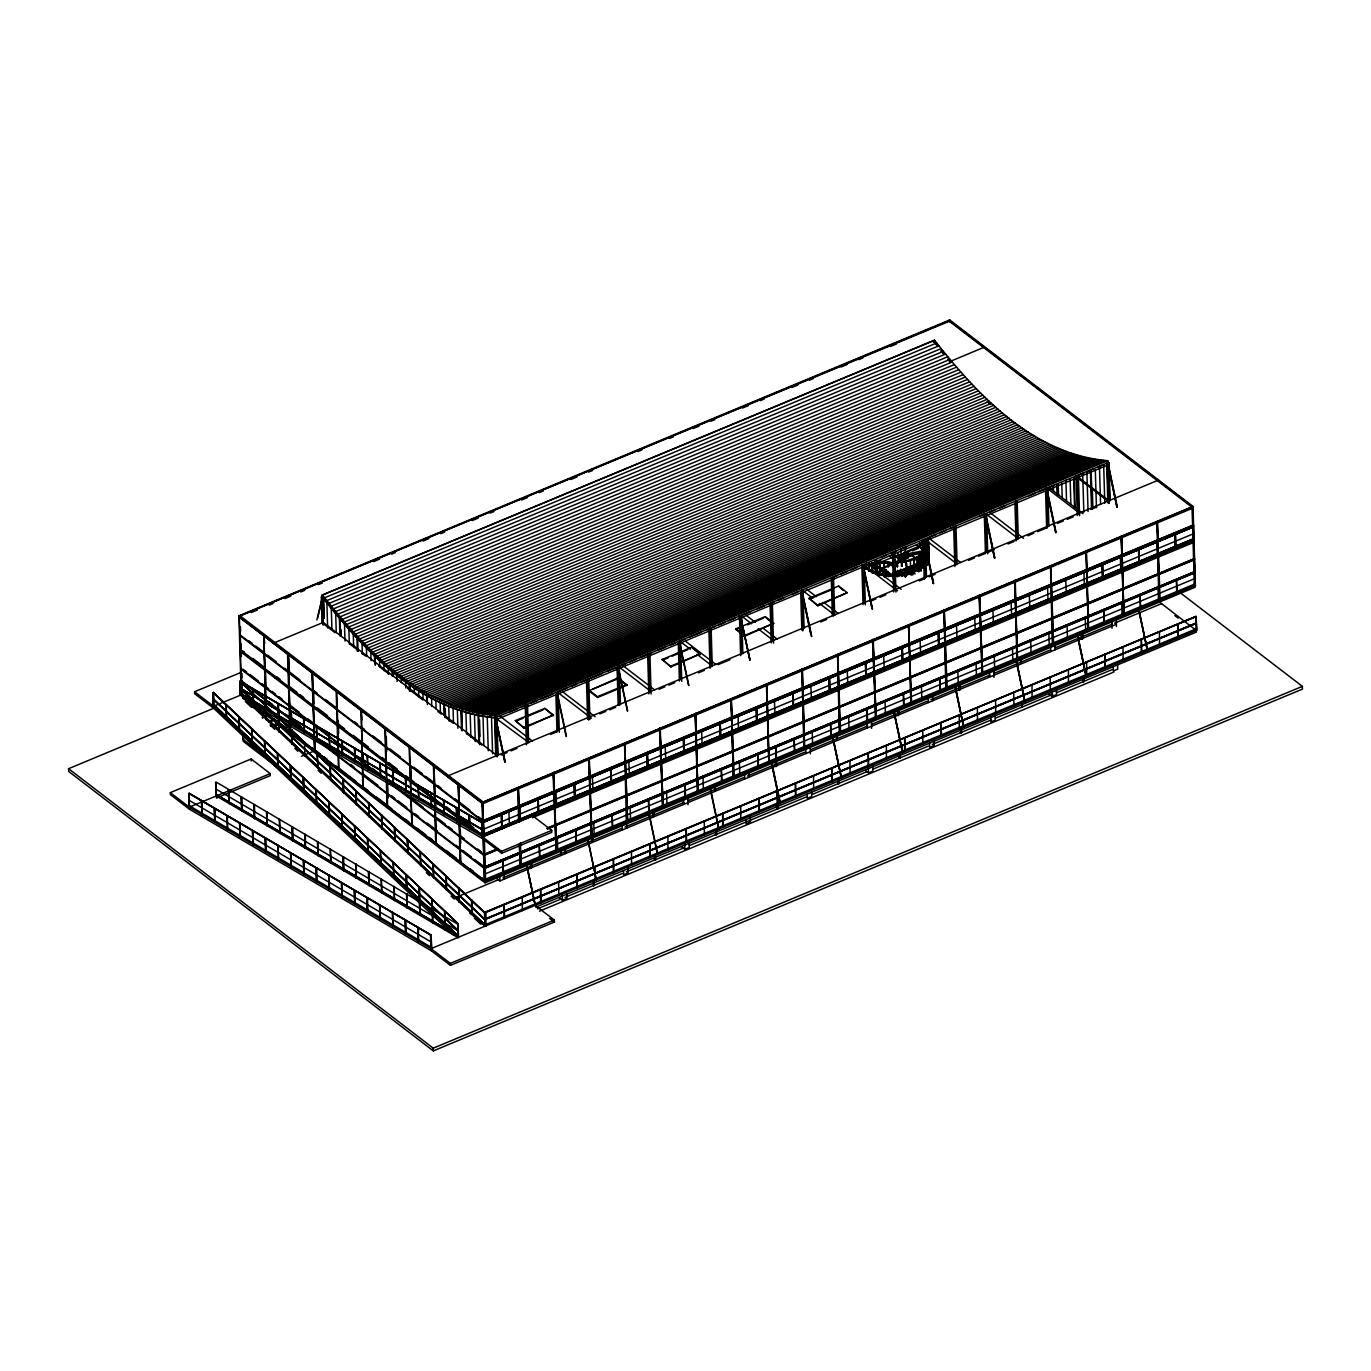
<?xml version="1.0" encoding="UTF-8"?>
<svg xmlns="http://www.w3.org/2000/svg" width="1371" height="1371" viewBox="0 0 1371 1371"><rect width="100%" height="100%" fill="white"/><g stroke="black" fill="none" stroke-linecap="round" stroke-linejoin="round"><path stroke-width="1.5" d="M924.791 541.716L925.819 558.922M925.202 545.058L924.774 542.059M239.925 672.87L194.596 691.738L213.705 706.373L458.531 937.558L458.12 923.848L213.122 692.578L457.948 923.574L213.499 692.424L213.345 706.339L243.267 694.069M213.345 706.339L213.499 692.424M458.154 930.429L213.705 699.279L458.154 930.806L215.967 789.079M213.465 705.122L458.325 936.153L216.155 794.82L458.291 936.136L213.859 704.625M485.094 926.316L240.645 695.166L482.798 836.67L482.386 822.96L240.062 681.37L484.854 912.709L239.856 681.438L240.576 695.371L240.285 681.25L482.181 822.669L240.028 681.336L484.494 912.863L485.026 926.522L484.751 912.418M239.856 681.438L240.268 695.131M240.233 688.55L485.06 919.564L240.233 688.191L482.386 829.506L240.645 688.431M482.592 835.265L240.388 693.537L484.854 925.065L240.388 693.537L482.541 834.87L240.748 693.383M457.554 924.071L216.121 782.07L216.429 798.042M484.7 919.718L240.628 688.053M905.7 576.9L905.357 572.821L897.285 575.666M899.667 561.442L899.753 561.682M925.596 564.372L926.128 558.802M870.516 564.321L884.004 562.504L892.144 563.173M892.727 567.028L892.658 562.59L888.202 562.418L893.035 562.933L893.155 566.84M892.418 566.789L892.692 562.59M893.001 575.049L880.011 573.318L868.871 569.359L872.179 571.399L863.627 565.709L866.369 567.663M893.018 575.426L884.089 574.38L893.018 574.792M927.79 546.344L928.681 543.447L925.562 551.245L920.369 555.495L923.386 553.541L928.218 546.001L926.745 548.794M929.058 556.043L928.441 550.302L927.379 555.324L920.575 562.333L927.379 555.701L928.767 547.783L928.441 550.679M928.15 558.545L929.041 555.649L927.55 561.047L925.494 563.361L928.578 558.203L927.104 560.996M928.87 557.346L925.751 564.715M316.89 619.983L321.722 599.504M317.592 618.184L321.705 601.68M870.431 564.783L884.004 562.504L892.144 563.892M879.668 568.194L884.038 568.776L868.7 564.355M872.316 565.846L884.055 569.154L875.675 567.08M884.141 576.146L883.712 562.179L888.237 562.418L879.205 561.407L892.315 562.881M926.95 555.649L927.978 552.804M884.432 576.694L883.832 561.921L879.479 561.356L879.925 575.34L879.205 561.407M879.925 575.34L879.651 561.116L875.486 560.242L879.942 561.459M879.856 573.558L884.244 574.518L872.47 571.21M880.028 573.695L875.829 572.427M926.745 548.4L924.979 551.673M925.339 558.014L926.95 555.255M919.324 561.973L923.06 557.706L918.776 563.944L912.778 569.085L897.491 576.368L879.976 575.135L872.35 572.598L863.85 566.943M922.563 557.637L912.778 569.085L905.511 573.284L897.217 575.683M922.872 567.611L922.889 557.706L918.69 563.584L919.016 571.536M875.503 560.602L879.685 561.493M875.915 567.234L871.99 565.657M876.069 572.581L872.145 571.022M923.386 567.645L923.009 553.027L925.134 550.782L917.079 557.243L917.799 571.176L917.302 556.986L923.009 553.027L923.797 561.133M927.104 560.602L920.729 567.32L914.44 571.039L906.248 573.712L914.423 571.433L923.763 565.726M916.788 564.681L912.418 568.879M923.608 566.977L910.498 574.021L897.371 576.077L912.589 568.742L918.244 563.447L918.484 571.501M875.469 560.225L875.949 574.209L875.298 562.247M923.214 559.865L917.473 563.841L906.077 567.988M920.729 567.697L925.511 562.984M869.18 569.548L863.61 565.332M920.575 562.333L917.507 564.218L920.935 562.11M917.645 569.582L921.089 567.457M868.854 569.342L864.004 565.195M894.166 562.538L905.905 561.133L917.302 556.986L913.583 558.905L914.286 572.838L913.583 558.905M917.49 564.218L914.029 565.863L917.799 564.012M917.97 569.376L914.2 571.21M242.307 688.328L241.759 694.994L239.308 615.699L949.315 320.129L949.572 321.859M241.039 688.242L238.897 616.127L239.891 615.648L483.003 801.966L482.026 802.446L482.661 823.663M482.438 802.652L1193.284 506.979L1192.29 507.459L949.178 321.14L949.88 320.094L1193.01 506.413L1195.358 585.623M239.325 616.333L949.743 320.471M483.038 802.721L239.171 616.71L240.165 616.23L239.308 615.699M949.178 321.14L949.88 320.094M238.897 616.127L949.76 321.088L949.315 320.129M251.407 612.494L257.32 610.044M269.162 605.108L273.103 603.463M284.928 598.544L290.841 596.077M300.712 591.981L304.653 590.335M318.466 584.594L322.408 582.949M373.683 561.596L379.596 559.128M391.438 554.21L395.379 552.564M422.988 541.065L428.9 538.614M440.742 533.679L444.684 532.034M472.292 520.552L478.205 518.084M490.047 513.165L493.988 511.52M521.597 500.021L527.509 497.553M539.351 492.635L543.293 490.989M570.902 479.49L576.814 477.039M588.656 472.104L592.598 470.459M637.961 451.573L641.902 449.945M669.511 438.446L673.452 436.801M693.178 428.592L699.09 426.124M710.932 421.205L714.874 419.56M742.482 408.061L748.395 405.61M760.237 400.675L764.178 399.03M791.787 387.547L797.716 385.08M809.541 380.144L813.483 378.516M841.091 367.017L847.021 364.549M858.846 359.63L862.787 357.985M890.396 346.486L896.326 344.035M322.408 594.928C365.8 650.3 421.36 709.15 495.702 715.508L495.771 717.753C421.428 711.395 365.868 652.545 322.476 597.173L322.408 594.928L934.491 340.128C977.866 395.499 1033.426 454.349 1107.768 460.707L1107.837 462.952M322.082 622.314L321.328 597.088L322.682 596.522M933.394 342.287L934.748 341.722M322.545 622.348L322.596 596.779M323.162 597.225L322.442 597.687M324.619 597.79L936.684 342.99M239.702 634.636L482.832 820.955L1193.558 525.093M1193.421 540.088L483.295 836.653L240.182 650.334L240.182 635.904M240.062 636.315L240.182 650.334M326.829 600.618L938.895 345.818M329.023 603.411L941.106 348.611M331.234 606.171L943.299 351.37M265.426 708.996L263.952 634.465L264.723 643.342M263.215 634.773L264.466 634.859M333.427 608.878L945.51 354.078M240.165 649.785L244.295 651.893M335.638 611.569L947.704 356.768M337.832 614.225L949.897 359.425M323.573 622.28L274.269 642.793L274.303 644.044M950.737 361.19L984.258 347.223M340.042 616.847L952.108 362.047M339.425 619.041L340.779 619.144L339.425 619.041L339.922 635.801M342.236 619.435L954.302 364.635M344.429 621.988L956.495 367.188M383.537 778.471L240.73 669.014L241.45 667.968M346.623 624.508L958.689 369.707M348.817 626.993L960.882 372.192M287.533 653.401L288.784 653.487L287.533 653.401L289.864 731.874L291.115 731.96M351.01 629.443L963.076 374.643M353.204 631.86L965.27 377.059M241.502 695.183L241.519 680.736L242.239 694.874M213.105 692.921L213.773 708.361L453.578 935.125M241.827 680.976L315.896 738.678M355.397 634.242L967.463 379.441M241.844 681.798L312.519 736.827M357.591 636.59L969.657 381.789M356.974 638.766L358.345 638.869L356.974 638.766L357.351 651.294M359.785 638.886L971.85 384.086M361.978 641.165L974.044 386.365M252.59 688.876L253.446 707.539L253.327 688.928M242.221 694.12L241.759 694.994M364.155 643.41L976.221 388.61M1180.242 592.769L1302.364 686.357L1302.45 689.099L433.305 1050.906L68.636 771.427L68.55 768.703L214.716 707.847M366.348 645.621L978.414 390.821M225.804 704.814L226.506 718.747M368.525 647.798L980.608 392.997M311.834 672.03L313.102 672.133L311.834 672.03L314.696 750.897L315.107 739.98M370.718 649.94L982.784 395.139M265.323 696.331L266.3 719.689L266.043 696.382M372.895 652.048L984.961 397.247M375.088 654.121L987.154 399.321M374.472 656.315L375.825 656.418L374.472 656.315L374.66 662.57M377.265 656.161L989.331 401.36M379.441 658.166L991.507 403.365M238.674 716.982L239.377 730.914L239.394 717.033M381.618 660.137L993.701 405.336M278.039 703.769L279.17 731.857L278.039 703.769L278.759 717.701M383.811 662.073L995.877 407.273M385.988 663.975L998.054 409.175M262.375 717.29L268.288 714.822M262.375 717.667L268.545 715.028M262.649 717.873L268.562 715.405M388.164 665.843L1000.23 411.043M390.341 667.677L1002.407 412.877M336.152 690.658L337.403 690.761L336.152 690.658L338.483 769.131L339.734 769.217L338.483 769.131M290.772 711.223L291.475 725.156L291.509 711.275M392.517 669.459L1004.583 414.659M268.493 721.677L274.406 719.209M251.527 729.149L252.247 743.082L252.264 729.201M268.51 722.054L274.423 719.586M268.767 722.26L272.709 720.615M392.02 675.834L392.689 671.327L393.374 675.937M393.254 671.756L391.9 671.653M394.677 671.224L1006.76 416.424M396.853 672.955L1008.919 418.155M270.618 726.219L278.519 722.928M272.863 725.585L278.776 723.134M272.606 725.773L278.519 723.305M272.863 725.962L278.776 723.511M242.821 739.466L242.65 733.588M272.778 727.178L278.69 724.711M399.03 674.652L1011.095 419.852M401.206 676.314L1013.272 421.514M303.488 718.661L304.208 732.594L304.225 718.712M403.365 677.942L1015.431 423.142M405.542 679.536L1017.608 424.736M407.701 681.096L1019.767 426.295M264.397 741.3L265.1 755.25M291.32 730.092L292.04 744.025L292.057 730.143M409.878 682.621L1021.943 427.821M409.261 684.815L410.615 684.917L409.261 684.815L409.449 691.104M412.037 684.112L1024.103 429.312M316.221 726.116L316.924 740.049M414.196 685.569L1026.262 430.768M364.052 787.862L362.801 787.759L361.207 708.996L362.03 719.998M361.721 709.39L360.47 709.287M416.373 686.991L1028.439 432.191M418.532 688.379L1030.598 433.579M526.447 863.901L535.238 905.511L554.381 920.061L554.432 922.049L450.391 965.373L431.282 950.737L189.489 809.25L170.398 794.614L170.33 792.627L251.133 758.986L270.224 773.621L270.293 775.626L217.081 797.768M420.691 689.733L1032.757 434.933M422.851 691.053L1034.916 436.252M277.268 753.467L277.97 767.4M304.619 742.088L304.91 756.192M425.01 692.338L1037.076 437.538M328.937 733.554L329.657 747.486M427.169 693.589L1039.235 438.789M430.991 934.765L431.591 948.766L431.18 935.073L189.198 793.278L431.025 935.159L188.821 793.432L189.369 807.468L189.095 793.346L189.489 809.25M426.552 695.783L427.906 695.885L426.552 695.783L426.741 702.106M429.329 694.806L1041.394 440.005M431.488 695.988L1043.554 441.188M433.63 697.136L1045.713 442.336M189.027 800.287L431.231 942.014M435.789 698.25L1047.855 443.45M314.165 750.503L315.433 750.588M301.431 756.329L315.399 750.503M437.949 699.33L1050.015 444.53M341.67 741.008L342.39 754.941L342.407 741.06M440.091 700.375L1052.157 445.575M189.181 805.651L431.385 947.361M201.383 800.972L202.103 814.905L202.12 801.041M228.323 789.765L229.026 803.697M442.25 701.386L1054.316 446.586M189.078 807.228L270.224 773.621M290.121 765.635L290.841 779.568L290.858 765.686M317.061 754.427L317.764 768.36M317.369 754.667L318.192 768.188M444.393 702.363L1056.458 447.563M384.771 727.932L386.039 728.018L384.771 727.932L387.102 806.388L388.37 806.491L387.102 806.388M443.793 704.54L445.147 704.643L443.793 704.54L444.101 715.165M446.552 703.306L1058.618 448.506M448.694 704.214L1060.76 449.414M450.836 705.088L1062.919 450.288M452.996 705.928L1065.061 451.128M354.404 748.446L355.106 762.379L355.123 748.497M455.138 706.733L1067.204 451.933M214.116 808.427L214.819 822.36L214.853 808.479M241.039 797.219L241.759 811.152L241.776 797.271M457.28 707.487L1069.346 452.687M459.422 708.224L1071.488 453.424M461.564 708.927L1073.63 454.127M463.706 709.595L1075.772 454.795M460.947 711.121L462.318 711.223L460.947 711.121L461.53 730.383M302.991 777.803L303.711 791.735L303.728 777.854M329.931 766.595L330.634 780.527M465.849 710.229L1077.914 455.429M467.991 710.829L1080.057 456.029M470.116 711.395L1082.199 456.594M367.12 755.901L367.839 769.834M472.258 711.926L1084.324 457.126M474.4 712.423L1086.466 457.623M226.849 815.865L227.552 829.798M253.772 804.657L254.492 818.59L254.509 804.708M476.525 712.886L1088.591 458.085M478.668 713.314L1090.733 458.514M480.793 713.708L1092.858 458.908M478.051 715.508L479.404 715.611L478.051 715.508L478.856 742.516M482.935 714.068L1095.001 459.268M485.06 714.394L1097.126 459.593M409.089 746.561L410.34 746.647L409.089 746.561L411.934 825.428L412.363 814.511M487.185 714.685L1099.268 459.885M489.327 714.942L1101.393 460.142M491.452 715.165L1103.518 460.365M493.577 715.354L1105.643 460.553M315.861 789.97L316.564 803.903M342.784 778.762L343.504 792.695L343.521 778.814M379.853 763.339L380.555 777.271M496.216 755.49L494.948 716.039L1107.768 460.707M239.565 823.32L240.285 837.253M266.505 812.112L267.208 826.045M495.736 755.455L494.623 717.667L495.959 717.119L496.919 717.838L498.033 755.627M1106.688 462.867L1108.985 463.038L1110.116 500.826M494.948 716.039L496.508 717.239L1108.591 462.438L1108.659 464.683L496.576 719.484M509.584 712.012L517.484 708.721M521.443 707.076L527.355 704.608M531.314 702.963L537.226 700.495M541.185 698.85L553.027 693.915M558.957 691.464L566.84 688.173M570.799 686.528L576.711 684.06M580.67 682.415L586.582 679.947M590.541 678.302L602.383 673.367M608.313 670.899L616.213 667.626M620.155 665.98L626.084 663.513M630.026 661.867L635.955 659.4M639.897 657.754L651.739 652.819M657.669 650.351L665.569 647.078M669.511 645.433L675.44 642.965M679.382 641.32L685.311 638.852M689.253 637.207L701.112 632.271M707.025 629.803L714.925 626.53M718.884 624.885L724.796 622.417M728.755 620.772L734.667 618.304M738.626 616.659L750.468 611.723M756.398 609.255L764.281 605.982M768.24 604.337L774.152 601.869M778.111 600.224L784.041 597.756M791.924 594.466L797.853 591.998M831.426 578.031L837.338 575.563M841.297 573.918L847.209 571.45M851.168 569.805L857.081 567.337M880.782 557.483L886.694 555.015M890.653 553.37L896.565 550.902M900.524 549.257L906.454 546.789M930.138 536.935L936.067 534.467M940.009 532.822L945.939 530.354M949.88 528.709L955.81 526.241M979.494 516.387L985.423 513.919M989.365 512.274L995.295 509.806M999.236 508.161L1005.166 505.693M1028.867 495.839L1034.779 493.371M1038.738 491.726L1044.651 489.258M1048.609 487.613L1054.522 485.145M1078.223 475.291L1084.135 472.824M1088.094 471.178L1094.024 468.711M1097.965 467.065L1103.895 464.598M526.91 741.163L495.085 717.701L496.456 717.804M740.357 616.247L750.074 659.879M862.976 565.349L872.196 609.05L863.216 567.371M496.919 717.838L494.623 717.667M525.213 704.934L527.527 705.105L528.64 742.893M589.907 719.501L588.725 679.622L587.388 680.187L588.57 720.066M620.446 704.66L619.332 666.889L617.978 667.437L619.109 705.225M647.626 653.967L649.94 654.138L651.122 694.034M712.269 666.443L711.138 628.655L709.801 629.22L710.915 667.009M739.449 615.75L741.745 615.922L742.859 653.71M804.074 628.226L802.96 590.438L801.607 591.004L802.789 630.883M861.862 564.783L864.158 564.955L865.341 604.851M953.668 526.567L955.964 526.738L957.095 564.526M985.458 553.713L984.275 513.834L986.572 514.005L987.754 553.884M1018.293 539.043L1017.179 501.255L1015.825 501.82L1016.956 539.608M1045.473 488.35L1047.787 488.522L1048.901 526.31M1076.081 475.617L1078.377 475.788L1079.56 515.667M1108.985 463.038L1107.648 463.604L1108.831 503.483M928.698 541.151L929.247 557.363M876.703 571.09L876.772 563.138L877.286 573.078M871.648 565.966L899.29 554.467M903.232 552.821L919.033 546.241M865.855 569.016L865.735 565.109M922.169 545.572L922.049 541.665M920.01 542.556L920.112 547.612L923.951 551.605L898.691 556.54L898.656 555.546L920.352 546.635L920.232 542.727M883.832 576.54L883.849 562.041L884.209 576.54M884.106 562.71L892.264 563.464M898.691 556.54L908.425 552.479M912.332 550.868L918.159 548.434M887.928 566.617L888.254 562.521L888.665 566.669M868.7 570.919L868.529 565.041M392.569 770.793L393.288 784.726L393.306 770.845M1057.178 494.348L1058.532 494.451L1057.178 494.348L1056.921 485.848M515.393 720.598L544.767 708.361L553.456 715.028L524.099 728.07L515.393 720.598L524.099 728.07M619.658 678.902L626.924 685.26L597.55 697.496L588.862 690.83L618.218 677.788M662.279 659.451L691.67 647.215L700.341 653.864L670.985 666.906L662.279 659.451L670.985 666.906M735.73 628.878L765.104 616.642L773.792 623.291L744.436 636.333L735.73 628.878L744.436 636.333M809.181 598.304L838.555 586.068L847.244 592.718L817.887 605.759L809.181 598.304L817.887 605.759M882.633 567.714L912.006 555.495L920.695 562.144L891.304 574.38L882.65 568.537L891.339 575.186L920.712 562.95L912.006 555.495M871.99 572.581L871.699 562.795M926.385 549.942L926.093 540.157M252.298 830.757L253.001 844.69L253.018 830.826M279.221 819.55L279.941 833.482M517.364 720.598L523.242 718.147M527.167 716.519L542.83 709.989M592.786 689.202L618.235 678.611M662.313 660.256L668.191 657.806M672.098 656.178L677.977 653.727M681.901 652.099L687.779 649.665M735.764 629.683L741.625 627.233M747.503 624.782L763.184 618.27M809.198 599.11L832.711 589.324M882.65 568.537L892.452 564.458M896.36 562.83L908.116 557.928M896.942 566.617L897.251 562.538L897.679 566.686M897.559 562.761L894.183 562.915M876.909 572.204L884.809 568.914M918.399 554.929L926.299 551.639M901.398 566.137L901.707 562.041L902.135 566.189M923.077 567.783L923.009 553.027M902.015 562.281L896.823 562.71M882.941 570.61L883.044 574.535M905.717 565.332C904.432 548.194 913.155 591.004 899.376 570.285M927.67 552.324L927.259 538.632M328.732 802.138L329.434 816.071M355.655 790.93L356.374 804.863L356.391 790.981M910.447 574.226L910.464 560.362M914.303 558.957L917.816 557.294M882.016 573.781L887.928 571.313M915.605 559.796L921.518 557.329M524.065 727.247L553.456 715.028M588.845 690.024L597.516 696.674L626.907 684.455M670.967 666.1L700.341 653.864M744.419 635.527L773.792 623.291M817.87 604.954L847.244 592.718M433.407 765.189L434.658 765.275L433.407 765.189L435.738 843.662L436.989 843.748L435.738 843.662M888.219 576.403L888.048 571.827M928.047 559.831L927.567 538.854M405.302 778.231L406.005 792.164L406.039 778.282M927.002 562.299L926.522 539.968M265.014 838.212L265.734 852.145L265.751 838.264M291.954 827.004L292.657 840.937L292.674 827.056M893.018 576.814L892.898 572.889M912.281 568.794L912.452 574.655M897.782 570.593L897.405 575.871M905.168 576.865L905.357 572.821L905.391 577.037M925.579 565.383L925.134 551.159M901.69 575.923L901.518 570.045M906.745 575.169L905.837 569.239M920.592 569.051L920.387 555.101L921.329 569.102M1073.647 477.708L1074.538 507.664L1075.344 507.321M1074.538 507.664L1075.909 507.767M341.585 814.305L342.304 828.238L342.322 814.357M368.525 803.098L369.227 817.03M418.018 785.686L418.738 799.619M277.747 845.65L278.45 859.583M304.67 834.442L305.39 848.375L305.407 834.493M1157.929 480.313L447.923 775.883L447.957 777.134M501.203 754.958L507.133 752.49M511.075 750.862L516.987 748.395M550.508 734.428L556.437 731.977M599.812 713.914L605.742 711.446M609.684 709.801L615.596 707.35M658.988 689.287L664.901 686.82M668.842 685.174L674.772 682.707M698.439 672.853L704.351 670.402M718.147 664.644L729.989 659.725M820.715 621.954L826.627 619.486M870.019 601.423L875.932 598.973M879.874 597.328L885.786 594.86M919.324 580.91L925.236 578.442M929.178 576.797L935.091 574.329M968.629 560.379L974.541 557.911M978.483 556.266L984.395 553.815M988.354 552.17L994.266 549.702M1008.062 543.961L1013.992 541.494M1027.787 535.753L1033.717 533.285M1037.658 531.64L1047.513 527.544M1057.384 523.431L1063.296 520.963M1067.238 519.335L1073.15 516.867M1090.905 509.481L1096.817 507.013M430.751 793.124L431.471 807.056M290.463 853.105L291.183 867.038M317.404 841.897L318.106 855.83M354.455 826.473L355.175 840.406L355.192 826.524M381.395 815.265L382.098 829.198M460.039 862.29L461.29 862.376L460.039 862.29L458.445 783.509L459.354 796.637M457.708 783.818L458.977 783.921M443.484 800.578L444.187 814.511L444.204 800.63M303.197 860.542L303.899 874.475L303.934 860.611M330.12 849.335L330.839 863.267M367.325 838.641L368.028 852.573L368.062 838.692M394.248 827.433L394.968 841.366L394.985 827.484M411.42 825.034L412.671 825.119M456.2 808.016L456.92 821.949L456.937 808.067M315.93 867.997L316.632 881.93L316.65 868.049M342.853 856.789L343.573 870.722L343.59 856.841M482.026 802.446L1193.01 506.413M1192.856 506.79L482.661 802.498L483.655 836.43M1192.684 508.178L482.695 803.749L239.565 617.43M380.195 850.808L380.898 864.741M407.118 839.583L407.838 853.533L407.855 839.652M468.933 815.471L469.636 829.404L469.653 815.522M328.646 875.435L329.366 889.368M355.586 864.227L356.289 878.16L356.306 864.278M767.006 703.1L483.432 821.657L483.569 820.663M768.977 702.278L802.926 688.653L802.481 687.694M804.469 687.505L836.036 674.361M1086.5 570.096L838.435 673.881M1088.471 569.273L1122.438 555.649M1123.98 554.501L1155.53 541.356M1193.593 525.83L482.849 821.709L239.736 635.39M532.685 817.733L532.616 815.745L551.725 830.38L551.776 832.386L501.597 853.276L501.529 851.271L482.061 836.618L482.181 822.669M1193.37 526.772L482.883 822.394L1192.873 526.841L1193.301 541.082M483.123 822.514L1193.61 526.892L483.106 822.137L483.877 836.601L240.148 649.597M341.379 882.89L342.082 896.823M368.302 871.682L369.022 885.615L369.039 871.733M393.049 862.976L393.768 876.909M419.989 851.751L420.691 865.684M483.278 835.916L519.352 821.212M520.894 820.047L661.353 762.087M662.896 760.939L980.865 629.083M982.39 627.935L1194.004 540.037M482.061 836.618L1193.867 540.414M354.095 890.327L354.815 904.26L354.832 890.396M381.035 879.119L381.738 893.052M483.449 836.276L1194.021 540.585M533.011 817.476L1193.713 542.436M405.919 875.144L406.639 889.076L406.656 875.195M432.859 863.919L433.562 877.851M366.828 897.782L367.531 911.715L367.565 897.834M393.751 886.574L394.471 900.507M497.793 848.58L483.826 854.596L397.127 788.136M547.098 828.067L1194.569 558.717M496.251 849.746L483.98 854.339M547.526 828.392L1193.987 558.768L1193.85 559.762M497.81 849.215L484.426 855.298L484.563 854.287M547.115 828.684L1194.432 559.728M498.239 849.54L483.843 855.333L390.341 783.681M547.543 829.009L1194.587 559.471M501.529 851.271L551.725 830.38M418.789 887.294L419.92 915.4L419.526 887.363M445.712 876.086L446.432 890.019L446.449 876.138M379.544 905.22L380.264 919.153M406.484 894.012L407.187 907.945L407.221 894.063M1194.707 571.604L484.203 867.243L1194.809 572.17L1194.621 585.931L1195.615 585.451L1161.22 598.887M1194.981 572.547L484.237 868.409L317.626 740.734M392.277 912.675L392.98 926.607M431.659 899.462L432.636 922.837M458.582 888.254L459.302 902.187L459.319 888.305M484.751 880.49L520.689 866.044M522.231 864.895L840.183 733.039M841.725 731.891L1159.695 600.035M482.781 827.895L484.357 880.919L485.334 880.439L481.941 877.834M519.232 844.93L520.38 866.541L519.746 845.341M553.884 773.415L553.027 772.901L556.095 851.065M589.376 758.643L588.519 758.112L591.587 836.276M624.542 743.733L626.358 821.812L627.61 821.897L624.765 743.031L627.61 821.897M660.376 729.081L659.52 728.567L662.587 806.731M695.885 714.308L695.028 713.777L698.096 791.941M731.051 699.399L733.382 777.871L731.154 699.056M766.869 684.129L769.097 762.396M802.361 669.356L804.588 747.606M839.36 733.142L840.612 733.228L839.36 733.142L837.544 655.064M873.378 640.411L872.522 639.897L875.589 718.061M908.853 625.022L911.081 703.272M945.853 688.808L947.104 688.893L945.853 688.808L944.053 610.729M979.888 596.077L979.031 595.562L982.082 673.709M1015.38 581.304L1014.523 580.773L1017.59 658.937M1052.362 644.473L1053.613 644.559L1052.362 644.473L1050.546 566.394M1086.363 551.125L1088.591 629.375M1121.872 536.969L1121.032 536.438L1124.083 614.602M1158.855 600.138L1160.106 600.224L1158.855 600.138L1157.038 522.06M1192.873 507.407L1192.033 506.893L1194.347 585.348L1195.341 584.869M484.614 880.936L1195.186 585.263M250.002 701.695L484.631 881.502L485.608 881.022L484.409 840.714M503.123 873.601L502.849 859.48L503.551 873.413M521.323 866.009L521.049 851.905L521.031 865.787M539.54 858.435L539.249 844.33L539.968 858.263M556.609 851.46L553.421 772.473L556.609 851.46L555.752 850.928M557.74 850.86L557.329 837.167M575.94 843.285L575.666 829.164L576.368 843.096M590.85 836.584L591.706 837.115M594.157 835.71L593.746 822M612.357 828.118L612.066 814.014L612.786 827.947M630.557 820.544L630.163 806.851M648.774 812.969L648.483 798.847L649.203 812.78M663.118 807.125L659.931 728.138L663.118 807.125L662.262 806.594M666.974 805.394L666.563 791.684M685.174 797.802L684.9 783.698L685.603 797.631M697.873 792.644L695.423 713.348L697.359 792.249M703.374 790.227L702.98 776.534M721.592 782.652L721.3 768.531L722.02 782.481M739.792 775.078L739.38 761.368M757.992 767.486L757.717 753.382L758.42 767.314M766.44 684.42L768.874 763.099L766.766 683.923M794.409 752.336L794.117 738.232L794.837 752.165M804.383 748.309L801.932 669.014L803.852 747.915M812.609 744.761L812.198 731.051M830.826 737.187L830.535 723.065L831.254 736.998M849.026 729.595L848.615 715.902M867.226 722.02L866.952 707.916L867.654 721.849M876.103 718.455L872.933 639.452L876.103 718.455L875.264 717.924M885.426 714.445L885.032 700.735M903.643 706.87L903.352 692.749L904.072 706.682M910.361 703.58L911.612 703.666L908.442 625.296M921.843 699.279L921.432 685.586M940.043 691.704L939.769 677.6L940.472 691.532M958.26 684.129L957.849 670.436M976.46 676.554L976.049 662.844M982.613 674.121L979.425 595.117L982.613 674.121L981.756 673.589M994.661 668.979L994.249 655.269M1012.861 661.388L1012.466 647.695M1017.368 659.64L1014.934 580.344L1016.854 659.245M1031.078 653.813L1030.666 640.12M1049.278 646.238L1048.866 632.528M1067.478 638.663L1067.084 624.953M1085.695 631.071L1085.284 617.378M1085.952 551.416L1088.368 630.094L1086.26 550.919M1103.895 623.497L1103.621 609.392L1104.323 623.325M1122.095 615.922L1121.701 602.212M1123.877 615.305L1121.427 536.01L1123.363 614.911M1140.312 608.347L1140.021 594.226L1140.741 608.158M1158.512 600.755L1158.101 587.062M1176.712 593.18L1176.438 579.076L1177.141 593.009M256.754 706.065L249.968 700.855L485.214 881.45L1195.204 585.88L1192.753 506.585M246.883 700.324L485.043 882.838L1195.032 587.268L1192.65 506.927M453.544 898.382L498.907 879.479M502.866 877.851L621.2 828.581M624.936 827.021L684.163 802.361M688.122 800.715L743.476 777.683M747.349 776.072L804.606 752.233M810.518 749.766L867.792 725.927M871.665 724.316L927.019 701.267M930.823 699.69L989.999 675.046M993.941 673.401L1049.432 650.3M1055.087 647.952L1112.275 624.148M1114.572 623.188L1161.58 603.617M405.011 920.112L405.713 934.045L405.73 920.181M496.782 878.52L499.901 880.919L1116.388 624.285M444.512 911.629L445.369 930.292M471.453 900.421L472.155 914.354L472.19 900.473M417.727 927.567L418.446 941.5L418.463 927.619M458.12 923.848L458.103 937.73L457.948 923.574M1195.975 616.333L485.54 912.075L1196.266 616.573L1196.369 632.1L535.667 907.156M458.308 935.776L213.482 704.78M457.794 937.507L216.361 796.054M485.951 925.785L485.968 911.904M504.151 918.193L504.168 904.329L504.579 918.022M522.351 910.618L522.248 897.148M540.568 903.043L540.585 889.162L540.997 902.872M558.768 895.469L558.665 881.999M576.968 887.894L577.002 874.013L577.397 887.705M595.185 880.302L595.083 866.832M613.385 872.727L613.403 858.846L613.814 872.556M631.585 865.152L631.483 851.682M649.785 857.578L649.82 843.696L650.214 857.389M668.003 849.986L667.9 836.533M686.203 842.411L686.22 828.53L686.631 842.24M704.403 834.836L704.3 821.366M722.62 827.261L722.637 813.38L723.048 827.073M740.82 819.687L740.717 806.217M759.02 812.095L759.054 798.213L759.448 811.923M777.134 791.05L777.957 804.571M795.437 796.945L795.454 783.064L795.865 796.757M813.637 789.37L813.534 775.9M831.837 781.778L831.871 767.914L832.266 781.607M850.054 774.204L849.951 760.734M868.254 766.629L868.271 752.748L868.683 766.458M886.454 759.054L886.352 745.584M904.671 751.462L904.689 737.598L905.1 751.291M922.872 743.887L922.769 730.417M941.072 736.313L941.089 722.431L941.5 736.141M959.289 728.738L959.186 715.268M977.489 721.163L977.386 707.693M995.689 713.571L995.586 700.101M1013.889 705.996L1013.786 692.526M1032.106 698.422L1032.003 684.952M1050.306 690.847L1050.203 677.377M1068.506 683.255L1068.403 669.802M1086.723 675.68L1086.62 662.21M1104.923 668.105L1104.94 654.224L1105.352 667.934M1123.123 660.531L1123.02 647.061M1141.323 652.956L1141.358 639.075L1141.752 652.767M1159.54 645.364L1159.438 631.894M1177.74 637.789L1177.758 623.908L1178.169 637.618M430.854 948.715L1196.677 630.266L1196.026 616.453L486.037 912.4M776.689 808.941C779.208 809.85 774.649 807.879 776.552 804.674M839.138 783.544L837.887 783.458L839.138 783.544L839.018 779.276M899.102 757.974C901.621 758.883 897.062 756.912 898.965 753.707M537.415 908.853L561.167 898.965M565.006 897.371L622.383 873.481M626.273 871.87L683.581 847.998M689.322 845.616L805.994 797.048M811.735 794.649L867.209 771.565M872.95 769.165L928.407 746.081M932.246 744.487L991.541 719.809M995.363 718.215L1052.739 694.326M1056.561 692.732L1112.035 669.648M594.311 885.477L593.06 885.375L594.311 885.477L594.191 881.193M655.527 859.994L654.275 859.891L655.527 859.994L655.389 855.727M716.725 834.511L715.473 834.425L716.725 834.511L716.605 830.243M961.551 732.594L960.3 732.491L961.551 732.594L961.431 728.327M1022.029 707.419L1021.909 703.152M1083.964 681.627L1082.713 681.541L1083.964 681.627L1083.844 677.36M559.317 897.885L562.453 900.284L566.857 898.451L566.72 894.183M681.73 846.918L684.866 849.317L689.27 847.484L689.133 843.216M865.358 770.485L868.477 772.884L872.881 771.05L872.693 764.641M1048.969 694.052L1052.105 696.434L1056.51 694.6L1056.373 690.333M539.489 911.149L1114.04 671.961M170.33 792.627L189.438 807.262L431.231 948.732L450.322 963.385L554.381 920.061M68.55 768.703L433.236 1048.181L1302.364 686.357M925.048 545.949L928.938 553.507M925.048 546.326L928.201 551.005L926.47 548.314M913.823 559.008L910.001 560.396L914.063 558.854L914.286 572.838M914.011 565.863L906.111 568.365L914.286 565.692M894.56 575.357L906.402 573.952L914.423 571.056M928.047 545.281L928.767 548.143L926.745 542.865L928.047 545.641L924.5 541.099M926.745 543.242L924.482 540.722M909.984 560.413L901.621 562.316L910.19 560.259M886.112 569.805L878.811 571.724L886.249 570.405M879.291 571.673L883.198 570.353L883.352 574.757M879.085 571.827L886.249 570.045M898.656 555.546L923.934 550.611L920.352 546.635M905.734 559.368L899.684 559.814L899.359 558.066L923.985 552.479M903.489 558.134L899.684 559.814M926.316 542.967L924.894 540.602M927.773 550.714L928.921 553.113M895.263 573.318L896.6 573.112M884.466 576.557L892.487 575.374M928.116 540.962L928.818 557.551M928.218 551.022L928.75 554.827M901.707 566.36L901.604 561.939L894.183 562.778M894.543 575.117L906.402 573.575L894.526 574.74M897.525 575.015L901.981 574.518M907.705 558.22L899.359 558.066M913.737 557.791L925.819 556.917L924.585 553.953M915.777 558.631L923.831 558.048M915.811 559.505L925.871 558.785M917.593 562.778L923.574 563.224M917.627 563.772L923.591 564.218M917.645 564.646L923.626 565.092M322.476 597.173C365.868 652.545 421.428 711.378 495.771 717.753M892.024 563.618L884.244 562.744M911.252 566.874L921.192 569.205M907.311 566.926L921.226 570.199M907.328 567.8L921.261 571.073M907.362 568.794L911.338 569.736M1086.192 676.006L1077.606 634.447M1024.977 701.489L1016.408 659.931M954.696 685.466L963.676 727.161L955.193 685.414M779.859 803.526L771.273 761.985M495.822 718.044L505.248 761.813M495.531 718.164L504.939 761.933M718.952 828.889L710.178 787.262M718.661 829.009L709.87 787.4M657.737 854.373L648.963 812.746M657.446 854.493L648.672 812.866M596.248 879.976L587.765 838.229M535.324 905.323L526.55 863.713M535.238 905.511L526.258 863.833M920.369 555.495L917.285 557.363M904.157 569.016L915.194 573.901M904.192 570.028L911.544 573.267M900.541 569.273L911.561 574.141M904.243 571.896L911.595 575.135M916.496 545.161L922.632 548.708L922.477 541.476M920.387 555.101L920.901 569.273M918.639 563.618L918.707 571.673M912.658 568.725L912.966 574.706M240.233 688.191L482.438 829.918M242.547 698.233L482.489 838.624L501.597 853.276M216.121 794.426L458.325 936.153L213.842 704.968M919.684 543.704L922.529 545.607M949.16 320.386L1193.027 507.15L482.301 803.029L239.171 616.71M1193.438 526.087L1157.929 540.877M1107.014 461.239L1108.591 462.438M1193.318 533.799L483.569 829.198M935.296 341.842L933.737 340.642L321.671 595.442L323.23 596.642L323.779 618.252M1157.364 521.563L1159.369 600.532M1078.6 477.434L1108.95 500.706M1078.651 478.685L1109.002 501.94M1156.764 542.231L1157.295 555.512M1194.827 572.804L484.82 868.374M1194.655 578.631L484.906 874.03M1194.809 583.995L485.06 879.394M1049.175 487.75L1082.97 513.662M1047.427 488.573L1079.457 513.131M1120.364 557.38L1120.895 570.679M1196.043 616.83L1196.677 630.266M1159.266 600.327L1157.261 521.357L1160.106 600.224M1196.146 628.826L486.397 924.225M1158.204 601.029L1196.249 630.437M1174.861 615.63L1178.169 618.167M1016.219 500.535L1017.179 501.255M1083.947 572.53L1084.478 585.828M989.896 512.531L1023.606 538.375M1123.774 615.099L1121.752 536.13M987.908 515.342L1016.562 537.312M1050.769 565.692L1053.613 644.559M1065.747 580.122L1066.278 593.403M1051.42 584.577L1051.437 585.211M1047.547 587.696L1048.078 600.978M1051.865 599.538L1051.883 600.155M1029.33 595.271L1029.861 608.57M1052.414 618.218L1052.431 618.835M1052.808 631.294L1052.825 631.911M928.681 538.015L960.711 562.556M1011.13 602.846L1011.661 616.145M926.693 540.825L955.364 562.795M1053.185 644.37L1050.82 567.817M924.02 552.324L924.123 548.571M923.934 552.616L923.608 548.537M992.93 610.438L993.461 623.719M894.612 555.718L897.971 558.305M909.778 567.337L913.155 569.925M974.73 618.013L975.261 631.294M889.248 555.958L897.679 562.418M1017.282 659.434L1015.26 580.464M899.41 571.279L906.162 576.454M897.748 570.867L904.5 576.043M943.951 610.523L946.384 689.202M897.954 576.471L897.491 570.353M956.512 625.587L957.044 638.886M869.163 564.783L901.193 589.324M863.799 565.023L897.525 590.867M944.482 628.586L944.499 629.203M944.927 643.53L944.945 644.147M981.362 674.018L982.202 674.549L979.768 595.254M920.112 640.754L920.644 654.036M945.476 662.21L945.493 662.844M842.925 590.198L838.555 586.068M945.87 675.286L945.887 675.92M946.264 688.379L946.281 688.996M806.268 588.964L816.379 596.728M824.811 603.189L838.298 613.523M802.001 589.719L802.96 590.438M802.601 590.49L812.712 598.253M819.447 603.411L832.951 613.762M883.695 655.904L884.226 669.185M911.612 703.666L911.184 703.477M837.87 654.567L839.875 733.536M847.278 671.053L847.809 684.352M769.474 620.772L765.104 616.642M745.053 614.448L755.181 622.194M763.613 628.655L777.1 639.006M741.385 615.973L751.497 623.736M758.249 628.895L773.415 640.531M874.852 718.353L875.709 718.884L873.258 639.589M810.878 686.22L811.409 699.501M710.195 627.935L711.138 628.655M802.926 702.638L802.943 703.272M839.772 733.331L837.767 654.361L840.612 733.228M803.475 721.335L803.492 721.951M774.461 701.369L774.992 714.668M685.534 641.217L715.885 664.472M700.375 654.687L691.67 647.215M803.869 734.41L803.886 735.027M680.187 641.457L690.299 649.203M697.034 654.378L712.217 666.015M731.257 698.696L734.102 777.563M738.061 716.536L738.592 729.818M775.797 746.218L776.14 765.926M731.908 717.581L731.943 718.215M732.354 732.542L732.371 733.159M622.64 665.415L654.687 689.956M732.919 751.222L732.937 751.839M618.372 666.152L619.332 666.889M618.972 666.94L649.323 690.196M701.644 731.686L702.175 744.984M733.296 764.298L733.314 764.915M619.692 679.708L626.924 685.26M777.237 804.52L777.254 790.639L777.94 809.027M732.851 777.477L733.708 777.991L731.326 700.821M587.782 678.885L588.725 679.622M665.226 746.852L665.758 760.134M697.77 792.438L695.765 713.486M563.121 692.184L595.168 716.725M557.774 692.424L591.484 718.267M628.826 762.002L629.358 775.301M553.473 715.833L544.767 708.361M661.85 807.022L662.707 807.553L660.256 728.258M526.567 704.368L527.527 705.105M592.409 777.168L592.94 790.45M589.924 776.706L589.941 777.323M500.226 716.365L532.274 740.923M590.353 791.65L590.387 792.267M626.358 821.812L626.77 822M321.808 597.122L323.093 625.142M321.328 597.088L323.625 597.259L324.259 618.287M321.739 597.687L323.299 598.887M590.918 810.33L590.935 810.947M556.009 792.318L556.54 805.617M591.295 823.405L591.329 824.04M323.23 622.417L496.885 755.507M323.265 623.668L335.072 632.699M350.239 644.336L358.671 650.797M362.047 653.384L365.423 655.955M378.91 666.306L389.021 674.052M407.564 688.259L422.748 699.895M437.915 711.515L441.291 714.102M444.667 716.69L453.081 723.151M466.568 733.485L481.752 745.121M518.358 787.571L519.061 822M518.049 788.068L518.529 821.606M508.898 811.94L509.429 825.222M520.123 820.766L519.712 807.073L519.695 820.938M518.941 821.503L518.255 787.365L519.78 821.709M555.358 851.357L556.215 851.888L553.764 772.593M248.939 640.857L252.35 643.462M255.743 646.067L264.243 652.579M267.653 655.184L276.154 661.696M284.654 668.208L299.941 679.947M313.548 690.367L316.958 692.972M325.458 699.484L335.655 707.299M354.352 721.643L357.745 724.248M361.156 726.853L364.549 729.458M373.049 735.97L381.549 742.482M390.05 748.994L400.263 756.809M413.853 767.229L422.354 773.758M425.764 776.363L434.264 782.875M437.657 785.48L441.068 788.085M454.658 798.505L469.962 810.227M478.462 816.756L481.872 819.361M482.986 820.698L1192.976 525.144L1192.856 526.138M481.649 822.908L482.369 836.841M252.795 658.406L262.992 666.22M276.582 676.64L279.992 679.245M288.493 685.774L296.993 692.286M300.386 694.891L303.796 697.496M317.387 707.916L327.6 715.731M336.101 722.243L344.601 728.755M353.101 735.284L368.405 747.006M381.995 757.426L385.405 760.031M388.798 762.636L397.299 769.148M405.799 775.66L414.299 782.19M422.799 788.702L427.906 792.609M446.603 806.936L450.014 809.541M458.514 816.053L473.8 827.793M475.531 829.832L484.032 836.344M240.593 651.688L475.446 831.666M519.849 866.146L520.706 866.661L519.952 844.622M243.147 669.271L246.54 671.876M249.95 674.481L258.451 680.993M261.844 683.598L268.647 688.808M272.041 691.412L275.451 694.034M278.844 696.639L282.237 699.244M290.738 705.757L299.255 712.269M307.755 718.781L316.255 725.293M343.453 746.15L351.953 752.662M372.346 768.291L387.65 780.013M408.061 795.66L423.365 807.382M436.955 817.802L445.455 824.314M448.865 826.919L452.259 829.524M460.759 836.053L464.169 838.658M477.759 849.077L481.17 851.682M240.868 668.02L241.313 668.979M240.713 668.277L386.913 780.322M484.631 867.055L485.214 881.45M257.131 692.766L265.631 699.279M269.024 701.901L272.435 704.505M286.042 714.925L289.435 717.53M292.828 720.135L301.329 726.647M309.829 733.159L316.632 738.369M328.543 747.486L337.043 754.016M350.633 764.435L354.044 767.04M362.544 773.552L377.848 785.275M391.438 795.711L394.848 798.316M398.241 800.921L406.741 807.433M415.242 813.946L418.652 816.55M427.152 823.063L437.349 830.877M456.046 845.221L459.456 847.826M462.85 850.431L471.35 856.944M474.743 859.548L483.243 866.061M484.7 867.175L1194.946 571.724L484.22 867.672L324.396 745.19M549.668 918.399L554.432 922.049M276.222 720.186L286.419 728.001M300.026 738.421L303.419 741.025M311.92 747.538L320.42 754.05M323.83 756.672L327.223 759.277M335.724 765.789L356.134 781.419M364.635 787.931L368.028 790.536M376.528 797.048L391.832 808.787M405.439 819.207L408.832 821.812M417.332 828.324L425.833 834.836M429.226 837.441L432.636 840.046M446.243 850.483L456.44 858.297M470.03 868.717L473.441 871.322M241.639 694.172L245.169 697.188M259.685 708.31L485.351 880.987M241.485 694.429L244.878 697.034M213.773 708.361L194.665 693.726L194.596 691.738M243.198 739.483L272.966 762.31M469.773 913.137L486.311 925.802M277.987 767.966L243.25 741.351L242.958 733.828M478.102 921.346L481.41 923.865M431.18 935.073L431.282 950.737M430.46 935.005L431.162 948.938M215.59 782.327L216.31 796.26M987.223 401.566L990.119 404.256M240.422 693.572L485.214 924.911M245.34 701.541L251.527 707.402M270.087 724.951L274.731 729.338M294.851 748.36L297.935 751.291M318.055 770.296L321.157 773.227M426.364 872.71L429.449 875.641M451.11 896.12L454.212 899.05M474.315 918.073L480.501 923.917M213.328 699.433L458.12 930.772M924.997 550.816L926.83 553.079M906.317 575.34L906.06 561.373M910.207 567.251L906.094 568.365M935.656 343.795L937.85 346.64M926.745 549.96L928.03 552.359M924.62 554.947L925.836 557.911M897.148 562.436L897.251 566.857M1108.094 463.312L1117.314 507.013M1138.821 608.981L1147.596 650.591L1138.324 609.032M1107.888 463.244L1117.022 507.133M1138.616 608.913L1147.304 650.711M1107.597 463.364L1116.817 507.064M1046.878 488.779L1056.098 532.479M1046.69 488.727L1055.807 532.599M1077.315 634.584L1086.089 676.194L1077.126 634.516M1046.827 490.921L1055.619 532.548M985.68 514.262L994.9 557.963M985.389 514.382L994.609 558.083M1016.648 661.953L1024.891 701.678L1016.357 662.073M985.629 516.404L994.403 558.031M924.911 541.819L933.685 583.446M924.174 539.866L933.394 583.566M955.004 685.346L963.676 727.161M924.414 541.888L933.205 583.498M863.267 565.229L872.487 608.93M894.423 712.971L902.769 752.508L893.943 713.04M894.235 712.903L902.478 752.628M802.052 590.712L811.718 636.487M832.78 736.381L841.554 777.991L832.283 736.433M801.761 590.832L811.512 636.418M832.591 736.313L841.263 778.111M802.001 592.838L810.792 634.465M772.01 763.938L780.356 803.475L771.822 763.87M741.094 618.201L749.868 659.828M740.803 618.321L749.783 659.999M679.45 641.594L688.859 685.363M679.159 641.731L688.568 685.483M618.681 669.168L627.661 710.846M618.39 669.288L627.352 710.966M557.226 692.629L566.446 736.33M556.934 692.749L566.154 736.45M587.456 838.349L596.436 880.028M495.976 720.238L504.751 761.865M1116.251 620.018L1116.44 626.427M1117.588 664.849L1117.708 669.134L1113.303 670.967L1113.115 664.558M1108.522 463.004L1109.636 500.792M1108.471 477.005L1108.899 491.692M1107.717 463.347L1108.899 503.226M1107.22 465.009L1108.334 502.797M1111.778 619.709L1112.035 628.261M1106.74 464.975L1107.871 502.763M1103.655 464.752L1104.786 503.226M1099.456 466.363L1100.587 504.425M1095.309 469.893L1096.44 507.596M1092.413 491.983L1092.841 506.533M1091.11 471.144L1092.224 508.555M1090.99 471.538L1092.104 508.932M1090.425 471.11L1091.539 508.504M1086.895 472.258L1088.06 511.503M1082.696 473.8L1083.844 512.223M1082.507 632.528L1082.696 638.92M1078.309 504.442L1078.549 512.84M1082.062 634.259L1082.079 638.886M1083.21 677.308L1083.347 681.593M1077.04 476.337L1078.154 514.125M1081.839 634.962L1081.976 639.229M1083.107 677.668L1083.244 681.935M1081.325 634.567L1081.445 638.835M1076.149 477.708L1077.263 515.496M1074.333 477.759L1075.104 508.093M1070.151 479.661L1070.888 504.391M1065.918 480.313L1066.535 501.049M1061.771 483.072L1062.199 497.724M1058.223 483.826L1058.532 494.451M1057.538 483.774L1057.864 494.4M1057.418 484.169L1057.744 494.777M1053.391 486.962L1053.511 491.075M1054.985 643.359L1055.173 649.768M1050.649 566.052L1052.877 644.867M1046.827 487.785L1047.204 500.381M1046.433 489.087L1047.547 526.875M1050.649 647.335L1050.769 651.602M1051.968 692.166L1052.105 696.434M1045.542 490.458L1046.656 528.229M1021.309 657.994L1021.429 662.279M1016.528 511.023L1017.025 527.818M1020.675 657.96L1020.812 662.227M1020.572 658.303L1020.692 662.57M1014.934 503.191L1016.065 540.979M993.786 668.842L994.026 677.377M995.175 715.816L995.295 720.083L990.89 721.917L990.702 715.508M986.366 538.46L986.743 551.056M985.235 514.571L986.349 552.342M989.365 670.676L989.554 677.085M960.163 685.62L960.283 689.887M955.073 528.109L955.381 538.614M959.649 685.226L959.666 689.836M960.917 727.915L960.934 732.542M954.627 527.304L955.741 565.092M959.357 683.786L959.494 688.053M960.694 728.635L960.831 732.902M958.912 685.517L959.032 689.802M953.736 528.675L954.85 566.463M947.104 688.893L944.259 610.026L946.487 688.842M934.491 340.128L934.542 342.373M927.996 538.683L928.767 559.882M932.64 696.451L932.76 700.718M933.959 741.3L934.097 745.567L929.692 747.401L929.555 743.133M927.739 540.397L928.338 560.071M927.173 548.469L927.721 562.35M926.813 540.208L927.447 565.452M926.488 577.26L925.374 539.489L924.02 540.037L925.134 577.825M925.031 539.9L925.665 565.092M924.791 541.631L924.842 547.903M924.722 549.24L925.219 566.034M923.917 548.417L924.02 553.473M928.167 696.16L928.356 702.569M923.129 541.408L924.243 579.196M922.786 541.716L922.906 545.624M919.701 542.693L919.77 546.823M917.507 557.054L917.799 571.176M914.011 558.717L914.406 572.427M908.767 574.363L908.527 568.16L908.459 574.483M908.133 570.405L908.253 574.329M908.767 624.799L910.875 703.974M906.042 561.236L906.145 565.143M906.265 569.068L906.437 574.929M905.357 548.914L905.614 557.466M902.238 570.096L902.426 575.974M901.947 569.873L901.998 576.163M900.953 550.748L901.278 561.425M899.307 556.198L899.325 557.209M897.954 552.633L898.279 563.31M897.251 562.538L897.371 566.446M897.354 570.764L897.525 576.643M897.114 572.495L897.234 576.42M895.948 592.101L894.766 552.222L893.412 552.787L894.543 590.575M898.896 708.961L899.016 713.228M900.216 753.793L900.353 758.077M894.56 576.677L894.937 589.273M898.262 708.91L898.348 715.679M899.599 753.759L899.616 758.386M897.697 711.001L897.834 715.268M892.521 554.158L893.652 591.929M892.692 576.848L892.71 577.842M888.836 572.547L888.956 576.454M888.202 562.418L888.237 566.857M888.545 572.307L888.528 576.643M887.74 571.587L887.74 575.923M887.311 571.758L887.431 575.683M876.772 563.138L876.977 573.215M875.658 560.105L875.949 574.209M872.419 562.847L872.71 572.632M872.127 562.607L872.419 572.393M871.99 563.018L872.282 572.804M869.197 563.138L869.437 570.97M868.906 562.915L869.008 571.141M871.373 719.809L871.613 728.344M866.421 563.207L866.592 569.068M866.164 564.921L866.283 568.845M865.992 563.378L866.164 569.256M863.267 566.326L863.387 570.525M862.805 565.52L863.936 603.309M867.02 723.768L867.14 728.035M868.357 768.617L868.477 772.884M861.913 566.891L863.045 604.68M834.682 615.493L833.551 577.705L832.214 578.271L833.328 616.042M832.848 585.366L833.345 602.16M838.504 778.882L838.624 783.149M836.944 734.753L837.081 739.02M838.384 779.242L838.521 783.509M831.323 579.625L832.368 615.322M810.227 747.418L810.415 753.827M811.546 792.249L811.683 796.517L807.279 798.368L807.142 794.083M802.686 612.803L803.183 629.597M805.754 747.109L805.942 753.519M800.715 592.375L801.829 630.163M802.258 669.134L804.486 747.966M773.535 643.068L772.353 603.189L770.999 603.737L772.13 641.525M776.672 766.32L775.917 745.807L776.209 759.911M771.462 604.542L771.65 610.849M775.849 759.877L775.935 766.629M777.186 804.708L777.203 809.336M775.283 761.968L775.42 766.235M770.108 605.108L771.239 642.896M749.012 772.901L749.149 777.168M750.28 815.608L750.468 822L746.064 823.834L745.944 819.567M740.974 621.491L741.471 638.286M740.391 616.487L741.522 654.275M744.607 774.735L744.727 779.002M739.5 617.858L740.631 655.629M715.268 785.394L715.405 789.679M710.812 648.929L711.309 665.723M714.822 787.143L714.942 791.41M714.651 785.36L714.668 789.97M715.868 830.552L715.988 834.819M708.91 630.591L710.024 668.38M687.745 796.243L688.002 804.777M681.73 681.284L680.547 641.405L679.193 641.971L680.307 679.742M679.639 642.776L679.776 646.975M683.409 800.218L683.529 804.486M684.66 842.908L684.866 849.317M678.302 643.325L679.416 681.113M654.07 810.878L654.19 815.145M649.169 659.708L649.597 674.395M653.539 810.484L653.573 815.111M654.875 855.315L654.892 859.943M648.586 654.704L649.717 692.492M653.333 811.186L653.453 815.454M654.67 856.035L654.79 860.303M652.87 812.917L653.007 817.202M647.695 656.075L648.826 693.863M626.598 823.851L626.736 828.118M627.867 866.558L628.055 872.967L623.651 874.801L623.531 870.534M619.007 687.145L619.435 701.832M622.194 825.685L622.314 829.969M617.087 668.808L618.15 704.488M592.855 836.361L592.992 840.629M587.833 680.993L587.953 685.192M592.341 835.967L592.358 840.594M592.255 840.937L588.947 758.317M593.454 881.502L593.574 885.786M589.256 757.82L591.724 840.543M589.153 758.163L591.381 836.978M586.497 681.558L587.611 719.329M565.332 847.209L565.52 853.602M559.317 732.251L558.117 692.355L556.78 692.921L557.894 730.709M557.294 695.834L557.791 712.629M560.979 851.168L561.116 855.435M562.247 893.875L562.453 900.284M555.889 694.292L557.003 732.08M531.657 861.845L531.777 866.112M527.132 723.271L527.629 740.049M530.92 862.153L531.211 868.203M526.173 705.671L527.304 743.442M530.457 863.884L530.594 868.151M525.282 707.025L526.413 744.813M520.414 842.908L521.117 866.232M504.185 874.818L504.322 879.085M496.508 717.239L497.57 755.592M496.953 750.691L497.142 756.998M495.651 718.147L496.696 756.192M499.712 874.509L499.901 880.919M491.521 717.41L492.6 753.742M487.253 716.93L488.265 750.76M483.003 716.313L483.86 745.635M484.289 836.481L482.421 802.018L484.631 881.502M483.894 840.32L485.043 882.838M479.542 719.775L480.021 736.398M482.198 826.644L482.489 838.624M478.736 715.559L479.593 744.659M474.469 714.668L475.257 741.522M470.184 713.64L470.887 737.135M469.362 815.282L469.636 829.404M471.881 900.25L472.155 914.354M465.917 712.474L466.551 733.828M461.633 711.172L462.198 730.435M461.513 711.566L462.078 730.812M457.348 709.732L457.897 728.275M460.348 830.569L460.725 843.302M458.342 783.869L460.673 862.342M458.24 784.229L460.57 862.685M456.629 807.845L456.92 821.949M459.011 888.082L459.302 902.187M453.064 708.156L453.493 722.671M448.763 706.442L449.191 721.112M448.917 809.507L448.968 811.375M450.254 854.356L450.305 856.224M445.267 708.893L445.524 717.393M444.461 704.591L444.838 717.341M450.322 963.385L450.391 965.373M443.913 800.39L444.187 814.511M446.141 875.915L446.432 890.019M440.16 702.603L440.468 712.92M444.941 911.458L445.489 929.881M435.858 700.495L436.115 708.893M435.67 799.207L435.909 807.69M434.024 765.241L435.293 807.656M435.412 811.889L436.355 843.696M433.921 765.584L436.252 844.056M431.539 698.233L431.796 706.425M431.18 792.952L431.591 806.645M433.287 863.747L433.682 877.44M427.238 695.834L427.375 704.643M432.088 899.29L432.773 922.426M422.919 693.298L423.108 699.501M433.236 1048.181L433.305 1050.906M418.601 690.624L418.772 696.725M418.446 785.497L418.858 799.207M420.417 851.58L420.828 865.272M414.265 687.814L414.402 692.047M419.218 887.123L419.92 915.4M418.155 927.379L418.446 941.5M409.929 684.866L410.118 691.155M409.826 685.243L409.946 689.442M410.974 767.863L411.351 780.579M409.603 746.955L411.934 825.428M405.61 681.781L405.782 688.019M405.73 778.06L406.005 792.164M407.547 839.412L407.838 853.533M401.257 678.559L401.395 682.707M406.347 874.955L406.639 889.076M406.913 893.841L407.187 907.945M405.439 919.941L405.713 934.045M396.922 675.2L397.11 681.438M392.569 671.704L392.586 676.263M392.997 770.605L393.288 784.726M394.677 827.244L394.968 841.366M388.233 668.071L388.421 674.395M393.477 862.787L393.888 876.497M394.18 886.386L394.591 900.096M392.706 912.486L393.117 926.196M386.279 736.501L386.725 751.342M387.667 783.167L388.113 798.008M383.863 664.318L384.069 670.693M385.405 727.967L387.633 806.799M379.51 660.411L379.698 666.546M380.281 763.167L380.692 776.86M381.824 815.077L382.218 828.787M375.157 656.366L375.397 664.695M375.037 656.743L375.277 665.089M380.624 850.62L381.018 864.33M381.464 878.948L381.858 892.641M379.973 905.049L380.384 918.741M370.787 652.185L371.044 660.702M366.417 647.866L366.657 656.161M367.548 755.712L367.959 769.422M368.953 802.909L369.365 816.619M362.03 643.41L362.355 654.053M367.754 838.452L368.028 852.573M368.73 871.493L369.022 885.615M363.041 753.93L363.418 766.646M367.257 897.594L367.531 911.715M362.715 759.894L362.904 766.252M361.087 709.338L363.315 788.154M357.66 638.817L358.037 651.345M353.272 634.088L353.649 646.427M354.832 748.275L355.106 762.379M356.083 790.741L356.374 804.863M348.885 629.238L349.331 644.113M354.883 826.285L355.175 840.406M356.014 864.056L356.289 878.16M354.523 890.156L354.815 904.26M344.498 624.233L344.995 641.08M341.088 629.615L341.276 635.904M340.111 619.092L340.488 636.23M342.099 740.82L342.39 754.941M343.213 778.591L343.504 792.695M342.013 814.134L342.304 828.238M343.281 856.601L343.573 870.722M335.706 613.814L336.255 632.614M338.294 720.443L338.671 733.177M336.786 690.71L338.997 769.525M341.807 882.701L342.202 896.411M331.302 608.398L331.919 629.289M326.898 602.863L327.635 627.969M329.366 733.382L329.777 747.075M330.36 766.423L330.754 780.116M329.16 801.966L329.554 815.659M330.548 849.163L330.959 862.856M322.665 603.48L323.299 624.508M329.074 875.264L329.486 888.956M316.65 725.927L317.061 739.637M313.668 691.207L314.045 703.94M316.29 789.799L316.701 803.492M317.832 841.708L318.243 855.418M312.468 672.081L314.799 750.554M312.365 672.424L314.696 750.897M316.358 867.809L316.632 881.93M303.916 718.49L304.208 732.594M303.419 777.631L303.711 791.735M305.099 834.271L305.39 848.375M303.625 860.371L303.899 874.475M291.2 711.035L291.475 725.156M291.749 729.92L292.04 744.025M288.904 657.737L289.35 672.578M290.292 704.386L290.858 723.477M288.15 653.453L290.481 731.908M288.047 653.796L290.378 732.268M290.549 765.464L290.841 779.568M292.383 826.816L292.657 840.937M290.892 852.916L291.303 866.626M278.467 703.597L278.879 717.29M278.896 717.753L279.29 731.446M278.759 718.164L279.17 731.857M277.696 753.296L278.09 766.989M279.65 819.378L280.061 833.071M275.263 676.434L275.314 678.302M276.599 721.266L276.651 723.134M278.176 845.479L278.587 859.171M265.614 673.041L266.043 687.882M263.849 634.807L266.437 719.278M263.746 635.167L266.3 719.689M264.826 741.128L265.237 754.838M266.934 811.923L267.328 825.633M265.443 838.024L265.734 852.145M253.018 688.705L253.446 707.539M251.956 728.961L252.247 743.082M254.201 804.486L254.492 818.59M251.133 758.986L251.184 760.974M252.727 830.586L253.001 844.69M240.473 626.838L240.593 631.071M240.988 643.804L241.365 656.52M241.862 673.487L241.981 677.737M243.438 735.61L243.558 739.517M239.959 626.427L240.765 650.282M241.347 673.092L242.084 695.131M243.078 733.416L243.25 739.277M239.102 716.793L239.377 730.914M241.467 797.031L241.759 811.152M239.994 823.131L240.405 836.841M226.232 704.625L226.643 718.335M228.751 789.593L229.163 803.286M227.278 815.694L227.672 829.386M213.242 692.869L213.636 706.579M214.544 808.239L214.819 822.36M201.811 800.801L202.103 814.905M275.143 601.046L275.143 601.046M381.635 556.712L381.635 556.712M488.145 512.377L488.145 512.377M594.637 468.042L594.637 468.042M701.147 423.708L701.147 423.708M807.639 379.373L807.639 379.373M914.131 335.038L914.131 335.038M973.958 338.894L973.958 338.894M998.259 357.523L998.259 357.523M1022.577 376.151L1022.577 376.151M266.282 712.937L266.282 712.937M1046.896 394.797L1046.896 394.797M1071.197 413.425L1071.197 413.425M1095.515 432.054L1095.515 432.054M1119.816 450.682L1119.816 450.682M1144.134 469.31L1144.134 469.31M1168.452 487.956L1168.452 487.956M1193.473 538.786L483.466 834.356L1193.473 538.786M1193.49 539.146L483.483 834.716L1193.49 539.146M1195.975 623.102L485.968 918.673L1195.975 623.102M1195.992 623.479L485.985 919.05L1195.992 623.479M1175.41 534.467L1175.821 548.16L1175.41 534.467M1174.981 534.639L1175.393 548.349L1174.981 534.639M914.234 335.244L914.234 335.244M1138.993 549.617L1139.404 563.327L1138.993 549.617M1138.564 549.805L1138.975 563.498L1138.564 549.805M1102.592 564.783L1102.987 578.476L1102.592 564.783M1102.164 564.955L1102.558 578.665L1102.164 564.955M1087.357 584.749L1087.357 584.749M807.742 379.578L807.742 379.578M1050.854 565.897L1050.854 565.897M1087.906 603.429L1087.906 603.429M1088.3 616.504L1088.3 616.504M701.232 423.913L701.232 423.913M938.741 632.991L939.152 646.684L938.741 632.991M938.312 633.162L938.724 646.872L938.312 633.162M909.419 643.702L909.419 643.702M902.324 648.14L902.735 661.85L902.324 648.14M901.895 648.329L902.307 662.022L901.895 648.329M909.864 658.646L909.864 658.646M910.413 677.325L910.413 677.325M910.807 690.401L910.807 690.401M865.924 663.307L866.318 677L865.924 663.307M865.495 663.478L865.889 677.188L865.495 663.478M594.74 468.248L594.74 468.248M829.506 678.456L829.918 692.166L829.506 678.456M829.078 678.645L829.489 692.338L829.078 678.645M793.106 693.623L793.501 707.316L793.106 693.623M792.678 693.795L793.072 707.505L792.678 693.795M756.689 708.773L757.1 722.483L756.689 708.773M767.863 717.753L767.863 717.753M756.261 708.961L756.672 722.654L756.261 708.961M488.247 512.583L488.247 512.583M731.36 698.902L731.36 698.902M768.411 736.433L768.411 736.433M768.805 749.526L768.805 749.526M720.272 723.939L720.683 737.632L720.272 723.939M719.844 724.111L720.255 737.821L719.844 724.111M683.872 739.089L684.266 752.799L683.872 739.089M683.444 739.277L683.838 752.97L683.444 739.277M647.455 754.256L647.866 767.949L647.455 754.256M647.026 754.427L647.438 768.12L647.026 754.427M381.738 556.917L381.738 556.917M624.868 743.236L624.868 743.236M625.416 761.916L625.416 761.916M625.861 776.877L625.861 776.877M611.055 769.405L611.449 783.098L611.055 769.405M610.626 769.577L611.02 783.287L610.626 769.577M626.41 795.557L626.41 795.557M626.804 808.633L626.804 808.633M574.638 784.555L575.049 798.265L574.638 784.555M574.209 784.743L574.62 798.436L574.209 784.743M538.22 799.721L538.632 813.414L538.22 799.721M537.792 799.893L538.203 813.603L537.792 799.893M275.245 601.252L275.245 601.252M501.82 814.871L502.232 828.581L501.82 814.871M501.392 815.06L501.803 828.752L501.392 815.06M949.966 361.653L947.772 359.013L949.966 361.67M943.368 353.598L941.157 350.839L943.368 353.598"/></g></svg>
